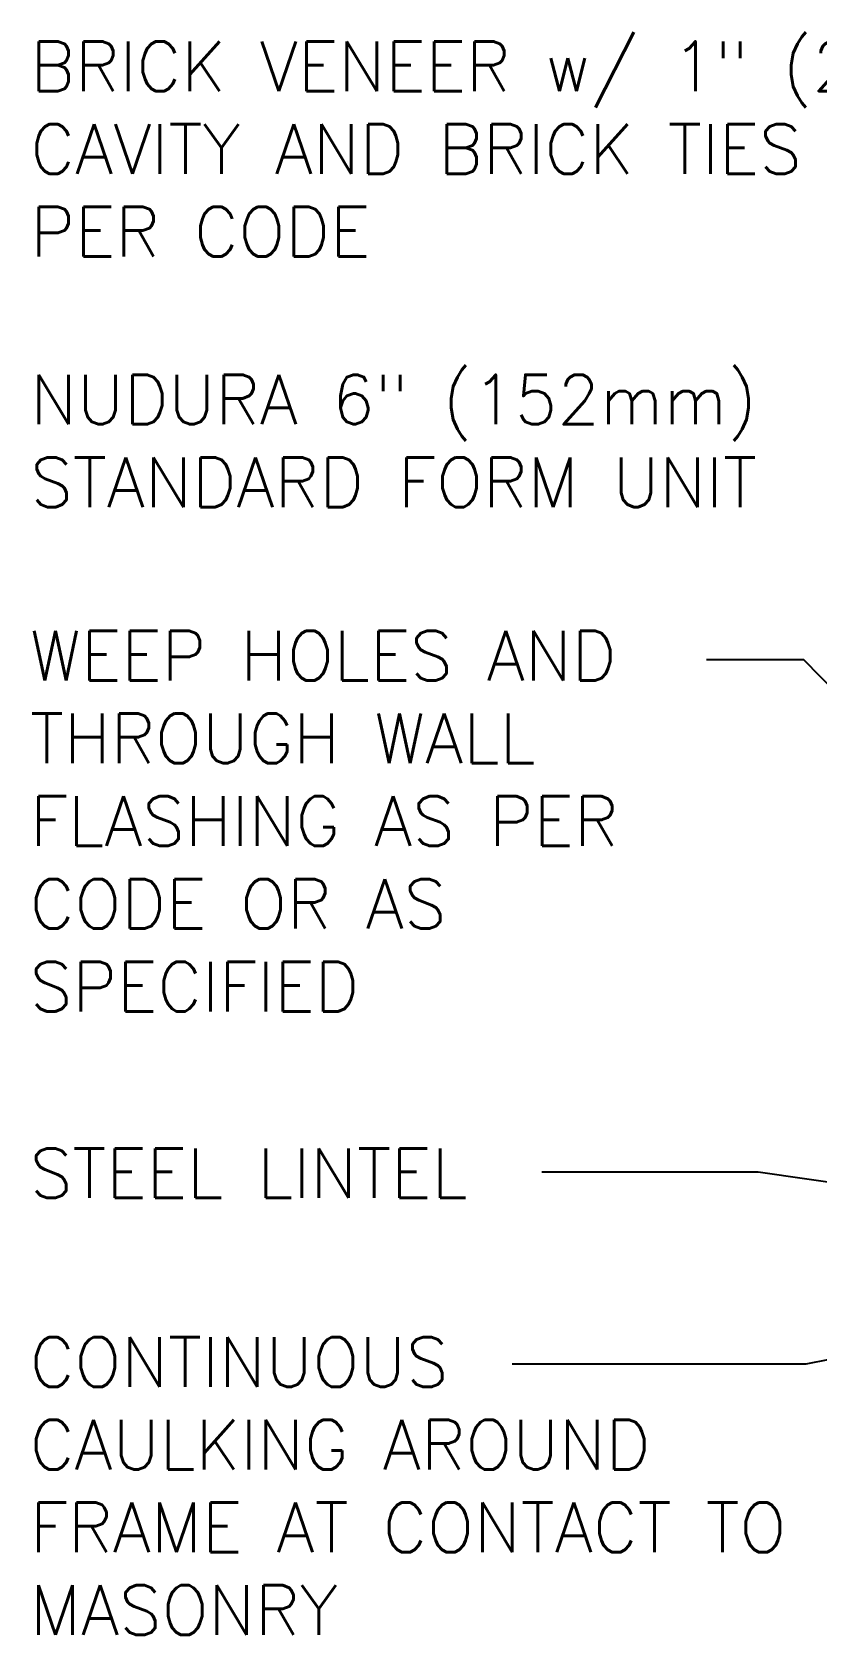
# Model space of a CAD drawing. Header units: inches. Extents: x 88.2 to 141.4, y 226.9 to 296.3.
# Drawn here: x 88.19 to 100.06, y 268.62 to 292.86 of the extents above; entities that cross this region are included whole.
import ezdxf

# ---------------------------------------------------------------- set-up
doc = ezdxf.new("R2010")
doc.units = ezdxf.units.IN
doc.header["$LTSCALE"] = 0.5
doc.header["$MEASUREMENT"] = 0
doc.layers.add('TEXT', color=4, linetype='Continuous')
doc.styles.add('DIM', font='romans.shx', dxfattribs={"width": 0.7})
doc.styles.add('ROMANS', font='romans.shx', dxfattribs={"height": 1.125})
doc.dimstyles.new('ext_12', dxfattribs={"dimscale": 12, "dimtxt": 0.09375, "dimasz": 0.09375, "dimexe": 0.09375, "dimexo": 0.0625, "dimgap": 0.0625, "dimtad": 1, "dimdec": 1, "dimzin": 3, "dimdsep": 46, "dimlunit": 4, "dimtxsty": 'DIM', "dimcen": 0.09, "dimdle": 0.09375, "dimclrt": 4, "dimadec": 0, "dimazin": 0, "dimtfac": 1, "dimtdec": 1, "dimtmove": 2, "dimatfit": 3, "dimfxl": 1, "dimfrac": 2, "dimtolj": 1, "dimtzin": 0, "dimarcsym": 0})

msp = doc.modelspace()

# ---------------------------------------------------------------- texts
at = {"layer": 'TEXT', "char_height": 0.75, "attachment_point": 4, "style": 'ROMANS'}
for s, insert, width in [('BRICK VENEER w/ 1" (25mm) CAVITY AND BRICK TIES AS PER CODE', (88.164, 291.09), 16.79497), ('NUDURA 6" (152mm) STANDARD FORM UNIT', (88.164, 286.677), 14.84065), ('WEEP HOLES AND THROUGH WALL FLASHING AS PER CODE OR AS SPECIFIED', (88.157, 280.928), 12.54928), ('STEEL LINTEL', (88.157, 275.606), 12.54928), ('CONTINUOUS CAULKING AROUND FRAME AT CONTACT TO MASONRY', (88.157, 270.875), 12.54928)]:
    msp.add_mtext(s, dxfattribs=dict(at, insert=insert, width=width))

# ---------------------------------------------------------------- leaders
at = {"layer": 'TEXT'}
for points, override in [([(106.602, 276.481), (99.862, 283.368), (98.394, 283.368)], {"dimtad": 0}), ([(106.585, 274.559), (99.174, 275.622), (95.902, 275.622)], {"dimgap": 0.0625, "dimtad": 0}), ([(107.669, 274.24), (99.892, 272.718), (95.451, 272.718)], {"dimgap": 0.0625, "dimtad": 0})]:
    msp.add_leader(points, dimstyle='ext_12', override=override, dxfattribs=at)

doc.saveas('drawing.dxf')
